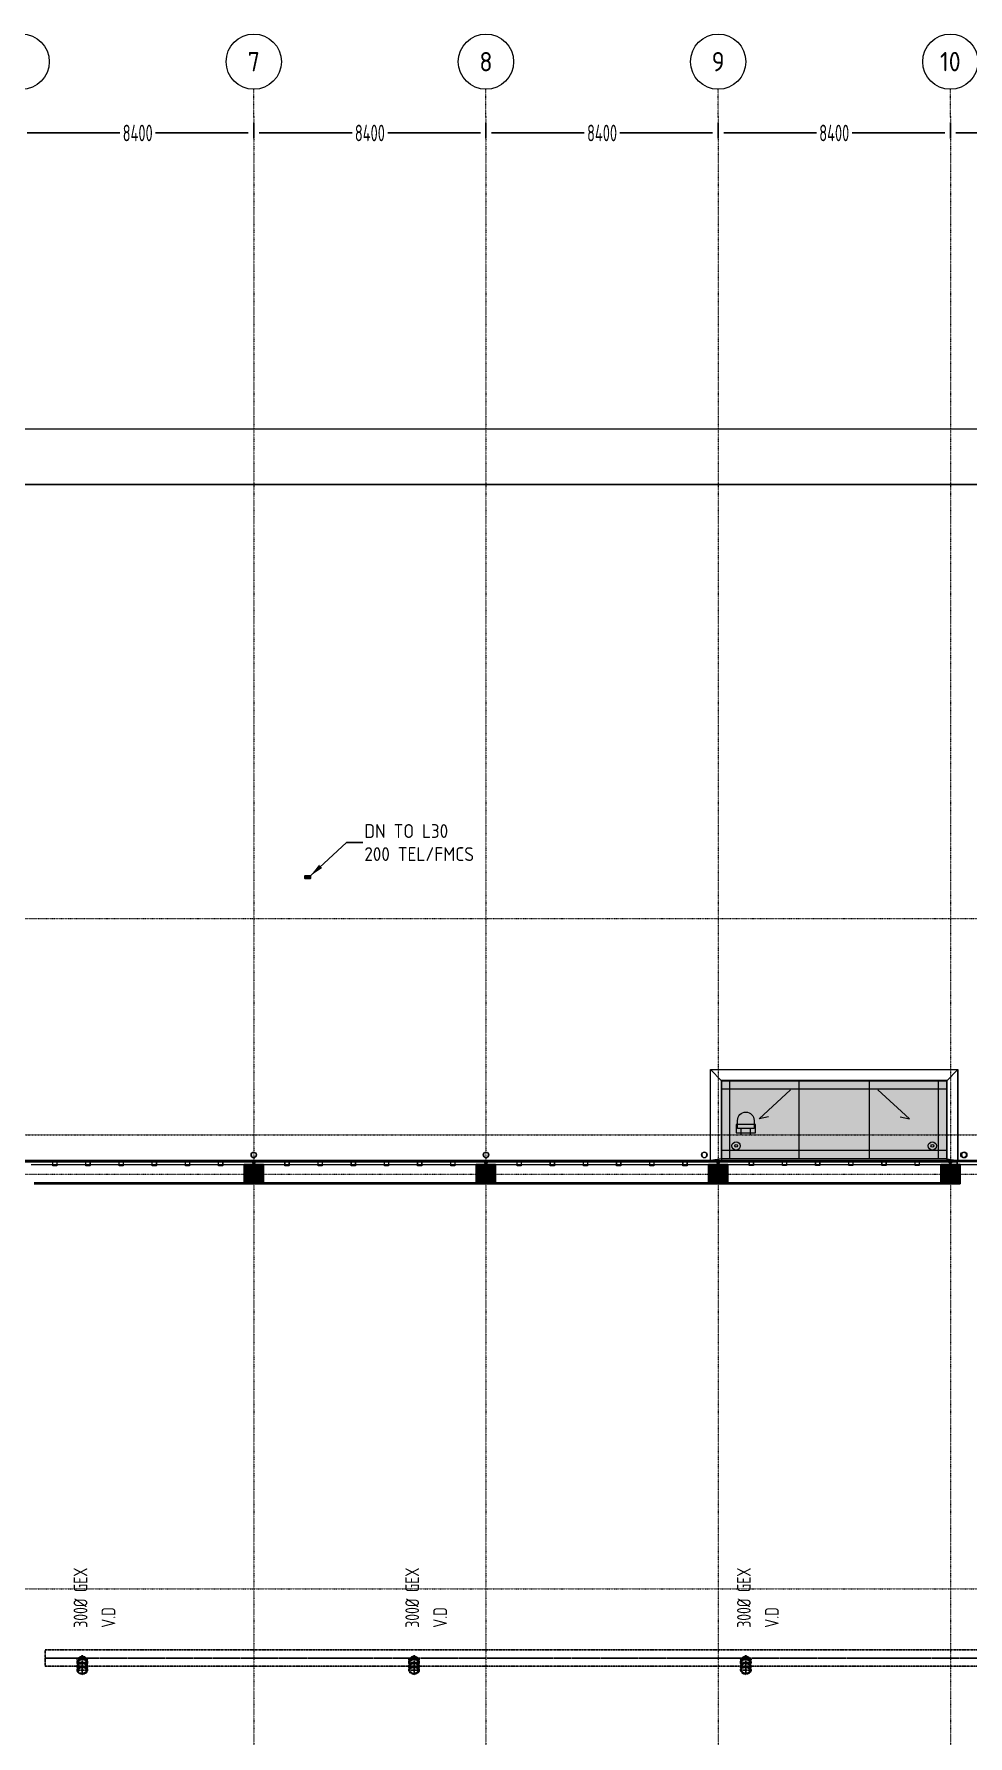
# Model space of a CAD drawing. Extents: x -32000 to 416743, y -254124 to 144214.
# Drawn here: x 43650 to 77438, y 69680 to 131250 of the extents above; entities that cross this region are included whole.
import ezdxf
from ezdxf.enums import TextEntityAlignment as Align

# ---------------------------------------------------------------- set-up
doc = ezdxf.new("R2010")
doc.units = 0
doc.header["$LTSCALE"] = 10
for name, pattern in [('H12PL4$0$JJP_三點線', [0.9, 0.3, -0.15, 0, -0.15, 0, -0.15, 0, -0.15]), ('XFM6D40$0$XFM6D40$0$CENTER1', [10, 6.25, -1.25, 1.25, -1.25]), ('XFM6D40$0$XFM6D40$0$HIDDEN', [0.375, 0.25, -0.125]), ('XFM7P40ICA$0$H12PL4$0$DOTK1', [0.01, 0.005, -0.005]), ('XFM7P40ICA$0$H12PL4$0$JJP_三點線', [0.9, 0.3, -0.15, 0, -0.15, 0, -0.15, 0, -0.15])]:
    doc.linetypes.add(name, pattern=pattern)
for name, color, linetype in [('H12PL4$0$A-DIM', 250, 'Continuous'), ('H12PL4$0$A-OBJE-MEP', 252, 'Continuous'), ('H12PL4$0$A-WALL-EX', 252, 'Continuous'), ('H12PL4$0$Hattch', 252, 'Continuous'), ('H12PL4$0$S-COL', 252, 'Continuous'), ('H12PL4$0$S-GRID', 252, 'Continuous'), ('H12PL4$0$S-SLAB-SHOW', 252, 'Continuous'), ('XCETC40$0$E-CBL-EQPM-TEL', 130, 'Continuous'), ('XCETC40$0$E-CBL-TXT', 250, 'Continuous'), ('XCETC40$0$E-CBL-TXT @ 1', 250, 'Continuous'), ('XFM6D40$0$XFM6D40$0$M-PIPE-TEXT', 250, 'Continuous'), ('XFM7P40ICA$0$H12PL4$0$A-CLNG', 252, 'Continuous'), ('XFM7P40ICA$0$H12PL4$0$A-DIM', 250, 'Continuous'), ('XFM7P40ICA$0$H12PL4$0$A-OBJE-MEP', 252, 'Continuous'), ('XFM7P40ICA$0$H12PL4$0$A-WALL-EX', 252, 'Continuous'), ('XFM7P40ICA$0$H12PL4$0$Hattch', 252, 'Continuous'), ('XFM7P40ICA$0$H12PL4$0$L40_19_DRAN', 252, 'Continuous'), ('XFM7P40ICA$0$H12PL4$0$L40_19_HOJO', 252, 'Continuous'), ('XFM7P40ICA$0$H12PL4$0$L40_19_HYOKI', 252, 'Continuous'), ('XFM7P40ICA$0$H12PL4$0$L40_19_MEJI', 252, 'Continuous'), ('XFM7P40ICA$0$H12PL4$0$L40_19_SIAGE1', 252, 'Continuous'), ('XFM7P40ICA$0$H12PL4$0$L40_19_SIAGE3', 252, 'Continuous'), ('XFM7P40ICA$0$H12PL4$0$L40_19_STEEL2', 252, 'Continuous'), ('XFM7P40ICA$0$H12PL4$0$L40_19_STEEL3', 252, 'Continuous'), ('XFM7P40ICA$0$H12PL4$0$L40_19_SUGATA2', 252, 'Continuous'), ('XFM7P40ICA$0$H12PL4$0$L40_19_SUGATA3', 252, 'Continuous'), ('XFM7P40ICA$0$H12PL4$0$L40_19_SUGATAD', 252, 'Continuous'), ('XFM7P40ICA$0$H12PL4$0$S-COL', 252, 'Continuous'), ('XFM7P40ICA$0$H12PL4$0$S-GRID', 252, 'Continuous')]:
    doc.layers.add(name, color=color, linetype=linetype)
doc.layers.add('XFM6D40$0$XFM6D40$0$M-EXH-SUPPLY AIR', color=120, linetype='Continuous', lineweight=25)
doc.styles.add('H12PL4$0$dim-txt', font='isocp.shx', dxfattribs={"width": 0.7, "bigfont": 'chineset.shx'})
doc.styles.add('H12PL4$0$Standard', font='isocp.shx', dxfattribs={"bigfont": 'chineset.shx'})
doc.styles.add('XCETC40$0$aa-txt', font='isocp.shx', dxfattribs={"bigfont": 'chineset.shx'})
doc.styles.add('XFM6D40$0$XFM6D40$0$aa-txt', font='isocp.shx', dxfattribs={"bigfont": 'chineset.shx'})
doc.styles.add('XFM7P40ICA$0$H12PL4$0$dim-txt', font='isocp.shx', dxfattribs={"width": 0.7, "bigfont": 'chineset.shx'})
doc.styles.add('XFM7P40ICA$0$H12PL4$0$Standard', font='isocp.shx', dxfattribs={"bigfont": 'chineset.shx'})
doc.dimstyles.new('H12PL4$0$ARCH-dim-2000', dxfattribs={"dimscale": 2000, "dimtxt": 0.3, "dimasz": 0.1, "dimexe": 0.1, "dimexo": 0.1, "dimgap": 0.05, "dimtad": 1, "dimdec": 0, "dimrnd": 0.5, "dimdsep": 46, "dimtxsty": 'H12PL4$0$dim-txt', "dimblk": 'H12PL4$0$_Dot', "dimcen": 2, "dimclrd": 256, "dimclre": 256, "dimclrt": 256, "dimadec": 0, "dimazin": 0, "dimtfac": 1, "dimtix": 1, "dimtmove": 2, "dimatfit": 3, "dimldrblk": 'H12PL4$0$_OBLIQUE', "dimfxl": 1, "dimtvp": 1, "dimtolj": 1, "dimarcsym": 0})
doc.dimstyles.new('XCETC40$0$adim-1000', dxfattribs={"dimscale": 1000, "dimtxt": 0.3, "dimasz": 0.25, "dimexe": 0.1, "dimexo": 0.5, "dimgap": 0.15, "dimtad": 0, "dimdec": 4, "dimtxsty": 'XCETC40$0$aa-txt', "dimcen": 2.5, "dimclrd": 256, "dimclre": 256, "dimclrt": 256, "dimadec": 0, "dimazin": 0, "dimtfac": 1, "dimtmove": 0, "dimatfit": 3, "dimfxl": 1, "dimarcsym": 0})
doc.dimstyles.new('XFM7P40ICA$0$H12PL4$0$ARCH-dim-2000', dxfattribs={"dimscale": 2000, "dimtxt": 0.3, "dimasz": 0.1, "dimexe": 0.1, "dimexo": 0.1, "dimgap": 0.05, "dimtad": 1, "dimdec": 0, "dimrnd": 0.5, "dimdsep": 46, "dimtxsty": 'XFM7P40ICA$0$H12PL4$0$dim-txt', "dimblk": 'XFM7P40ICA$0$H12PL4$0$_Dot', "dimcen": 2, "dimclrd": 256, "dimclre": 256, "dimclrt": 256, "dimadec": 0, "dimazin": 0, "dimtfac": 1, "dimtix": 1, "dimtmove": 2, "dimatfit": 3, "dimldrblk": 'XFM7P40ICA$0$H12PL4$0$_OBLIQUE', "dimfxl": 1, "dimtvp": 1, "dimtolj": 1, "dimarcsym": 0})

# ---------------------------------------------------------------- blocks, each defined once
blk = doc.blocks.new('*D179')
at = {"layer": 'DEFPOINTS', "color": 0, "linetype": 'Continuous', "transparency": 16777216}
for p in [(43200, 128250), (51600, 128250), (51600, 127670)]:
    blk.add_point(p, dxfattribs=at)
at = {"layer": 'H12PL4$0$A-DIM', "linetype": 'Continuous', "lineweight": -2, "transparency": 16777216}
for p, q in [((43200, 128050), (43200, 127470)), ((43400, 127670), (46754, 127670)), ((51400, 127670), (48046, 127670)), ((51600, 128050), (51600, 127470))]:
    blk.add_line(p, q, dxfattribs=at)
at = {"layer": 'H12PL4$0$A-DIM', "linetype": 'Continuous', "lineweight": 0, "transparency": 16777216, "insert": (47400, 127670), "char_height": 600, "attachment_point": 5, "style": 'H12PL4$0$dim-txt'}
blk.add_mtext('\\A1;8400', dxfattribs=at)
blk = doc.blocks.new('H12PL4$0$_Dot')
blk = doc.blocks.new('H12PL4$0$_OBLIQUE')
at = {"color": 0, "linetype": 'ByBlock', "lineweight": -2}
blk.add_line((-0.5, -0.5), (0.5, 0.5), dxfattribs=at)
blk = doc.blocks.new('*D180')
at = {"layer": 'DEFPOINTS', "color": 0, "linetype": 'Continuous', "transparency": 16777216}
for p in [(51600, 128250), (60000, 128250), (60000, 127670)]:
    blk.add_point(p, dxfattribs=at)
at = {"layer": 'H12PL4$0$A-DIM', "linetype": 'Continuous', "lineweight": -2, "transparency": 16777216}
for p, q in [((51600, 128050), (51600, 127470)), ((51800, 127670), (55154, 127670)), ((59800, 127670), (56446, 127670)), ((60000, 128050), (60000, 127470))]:
    blk.add_line(p, q, dxfattribs=at)
at = {"layer": 'H12PL4$0$A-DIM', "linetype": 'Continuous', "lineweight": 0, "transparency": 16777216, "insert": (55800, 127670), "char_height": 600, "attachment_point": 5, "style": 'H12PL4$0$dim-txt'}
blk.add_mtext('\\A1;8400', dxfattribs=at)
blk = doc.blocks.new('*D181')
at = {"layer": 'DEFPOINTS', "color": 0, "linetype": 'Continuous', "transparency": 16777216}
for p in [(60000, 128250), (68400, 128250), (68400, 127670)]:
    blk.add_point(p, dxfattribs=at)
at = {"layer": 'H12PL4$0$A-DIM', "linetype": 'Continuous', "lineweight": -2, "transparency": 16777216}
for p, q in [((60000, 128050), (60000, 127470)), ((60200, 127670), (63554, 127670)), ((68200, 127670), (64846, 127670)), ((68400, 128050), (68400, 127470))]:
    blk.add_line(p, q, dxfattribs=at)
at = {"layer": 'H12PL4$0$A-DIM', "linetype": 'Continuous', "lineweight": 0, "transparency": 16777216, "insert": (64200, 127670), "char_height": 600, "attachment_point": 5, "style": 'H12PL4$0$dim-txt'}
blk.add_mtext('\\A1;8400', dxfattribs=at)
blk = doc.blocks.new('*D182')
at = {"layer": 'DEFPOINTS', "color": 0, "linetype": 'Continuous', "transparency": 16777216}
for p in [(68400, 128250), (76800, 128250), (76800, 127670)]:
    blk.add_point(p, dxfattribs=at)
at = {"layer": 'H12PL4$0$A-DIM', "linetype": 'Continuous', "lineweight": -2, "transparency": 16777216}
for p, q in [((68400, 128050), (68400, 127470)), ((68600, 127670), (71954, 127670)), ((76600, 127670), (73246, 127670)), ((76800, 128050), (76800, 127470))]:
    blk.add_line(p, q, dxfattribs=at)
at = {"layer": 'H12PL4$0$A-DIM', "linetype": 'Continuous', "lineweight": 0, "transparency": 16777216, "insert": (72600, 127670), "char_height": 600, "attachment_point": 5, "style": 'H12PL4$0$dim-txt'}
blk.add_mtext('\\A1;8400', dxfattribs=at)
blk = doc.blocks.new('*D183')
at = {"layer": 'DEFPOINTS', "color": 0, "linetype": 'Continuous', "transparency": 16777216}
for p in [(76800, 128250), (85200, 128250), (85200, 127670)]:
    blk.add_point(p, dxfattribs=at)
at = {"layer": 'H12PL4$0$A-DIM', "linetype": 'Continuous', "lineweight": -2, "transparency": 16777216}
for p, q in [((76800, 128050), (76800, 127470)), ((77000, 127670), (80354, 127670)), ((85000, 127670), (81646, 127670)), ((85200, 128050), (85200, 127470))]:
    blk.add_line(p, q, dxfattribs=at)
at = {"layer": 'H12PL4$0$A-DIM', "linetype": 'Continuous', "lineweight": 0, "transparency": 16777216, "insert": (81000, 127670), "char_height": 600, "attachment_point": 5, "style": 'H12PL4$0$dim-txt'}
blk.add_mtext('\\A1;8400', dxfattribs=at)
blk = doc.blocks.new('XFM6D40')
at = {"layer": 'XFM6D40$0$XFM6D40$0$M-EXH-SUPPLY AIR', "color": 252, "linetype": 'XFM6D40$0$XFM6D40$0$HIDDEN'}
for p, q in [((176100, 72800), (44058.1, 72800)), ((44058.1, 72800), (44058.1, 72200)), ((176100, 72200), (44058.1, 72200)), ((45612.8, 72450.4), (45180.8, 72450.4)), ((45612.8, 72337.4), (45180.8, 72337.4)), ((45612.8, 72196), (45180.8, 72196)), ((45612.8, 72054.6), (45180.8, 72054.6)), ((45246.8, 72450.4), (45246.8, 72432.8)), ((45246.8, 72337.4), (45246.8, 72291.4)), ((45246.8, 72203), (45246.8, 72150)), ((45396.8, 72605.1), (45396.8, 71873.6)), ((45546.8, 72450.4), (45546.8, 72432.8)), ((45546.8, 72337.4), (45546.8, 72291.4)), ((45546.8, 72196), (45546.8, 72150)), ((57612.8, 72450.4), (57180.8, 72450.4)), ((57612.8, 72337.4), (57180.8, 72337.4)), ((57612.8, 72196), (57180.8, 72196)), ((57612.8, 72054.6), (57180.8, 72054.6)), ((57246.8, 72450.4), (57246.8, 72432.8)), ((57246.8, 72337.4), (57246.8, 72291.4)), ((57246.8, 72203), (57246.8, 72150)), ((57396.8, 72605.1), (57396.8, 71873.6)), ((57546.8, 72450.4), (57546.8, 72432.8)), ((57546.8, 72337.4), (57546.8, 72291.4)), ((57546.8, 72196), (57546.8, 72150)), ((69612.8, 72450.4), (69180.8, 72450.4)), ((69612.8, 72337.4), (69180.8, 72337.4)), ((69612.8, 72196), (69180.8, 72196)), ((69612.8, 72054.6), (69180.8, 72054.6)), ((69246.8, 72450.4), (69246.8, 72432.8)), ((69246.8, 72337.4), (69246.8, 72291.4)), ((69246.8, 72203), (69246.8, 72150)), ((69396.8, 72605.1), (69396.8, 71873.6)), ((69546.8, 72450.4), (69546.8, 72432.8)), ((69546.8, 72337.4), (69546.8, 72291.4)), ((69546.8, 72196), (69546.8, 72150))]:
    blk.add_line(p, q, dxfattribs=at)
at = {"layer": 'XFM6D40$0$XFM6D40$0$M-EXH-SUPPLY AIR', "color": 252, "linetype": 'XFM6D40$0$XFM6D40$0$CENTER1'}
blk.add_line((176100, 72500), (44058.1, 72500), dxfattribs=at)
at = {"layer": 'XFM6D40$0$XFM6D40$0$M-EXH-SUPPLY AIR', "color": 252, "linetype": 'XFM6D40$0$XFM6D40$0$HIDDEN'}
for centre, major_axis, start_param, end_param in [((45396.8, 72337.4), (189, 0), -0.4962265, 3.6378192), ((45396.8, 72196), (189, 0), -0.4962265, 3.6378192), ((45396.8, 72351.5), (189, 0), -0.0529348, 3.1945274), ((45396.8, 72210.1), (189, 0), -0.0529348, 3.1945274), ((45396.8, 72068.7), (189, 0), -0.0529348, 3.1945274), ((45396.8, 72344.4), (-189, 0), 3.1415927, 6.2831853), ((45396.8, 72203), (-189, 0), 3.1415927, 6.2831853), ((45396.8, 72061.6), (-189, 0), 3.1415927, 6.2831853), ((45396.8, 72450.4), (150, 0), 0, 3.1415927), ((45396.8, 72337.4), (-150, 0), 3.1415927, 6.2831853), ((45396.8, 72196), (-150, 0), 3.1415927, 6.2831853), ((57396.8, 72337.4), (189, 0), -0.4962265, 3.6378192), ((57396.8, 72196), (189, 0), -0.4962265, 3.6378192), ((57396.8, 72351.5), (189, 0), -0.0529348, 3.1945274), ((57396.8, 72210.1), (189, 0), -0.0529348, 3.1945274), ((57396.8, 72068.7), (189, 0), -0.0529348, 3.1945274), ((57396.8, 72344.4), (-189, 0), 3.1415927, 6.2831853), ((57396.8, 72203), (-189, 0), 3.1415927, 6.2831853), ((57396.8, 72061.6), (-189, 0), 3.1415927, 6.2831853), ((57396.8, 72450.4), (150, 0), 0, 3.1415927), ((57396.8, 72337.4), (-150, 0), 3.1415927, 6.2831853), ((57396.8, 72196), (-150, 0), 3.1415927, 6.2831853), ((69396.8, 72337.4), (189, 0), -0.4962265, 3.6378192), ((69396.8, 72196), (189, 0), -0.4962265, 3.6378192), ((69396.8, 72351.5), (189, 0), -0.0529348, 3.1945274), ((69396.8, 72210.1), (189, 0), -0.0529348, 3.1945274), ((69396.8, 72068.7), (189, 0), -0.0529348, 3.1945274), ((69396.8, 72344.4), (-189, 0), 3.1415927, 6.2831853), ((69396.8, 72203), (-189, 0), 3.1415927, 6.2831853), ((69396.8, 72061.6), (-189, 0), 3.1415927, 6.2831853), ((69396.8, 72450.4), (150, 0), 0, 3.1415927), ((69396.8, 72337.4), (-150, 0), 3.1415927, 6.2831853), ((69396.8, 72196), (-150, 0), 3.1415927, 6.2831853)]:
    blk.add_ellipse(centre, major_axis=major_axis, ratio=0.7071068, start_param=start_param, end_param=end_param, dxfattribs=at)
for centre, major_axis in [((45396.8, 72054.6), (-189, 0)), ((45396.8, 72054.6), (-150, 0)), ((57396.8, 72054.6), (-189, 0)), ((57396.8, 72054.6), (-150, 0)), ((69396.8, 72054.6), (-189, 0)), ((69396.8, 72054.6), (-150, 0))]:
    blk.add_ellipse(centre, major_axis=major_axis, ratio=0.7071068, dxfattribs=at)
at = {"layer": 'XFM6D40$0$XFM6D40$0$M-PIPE-TEXT', "color": 252, "style": 'XFM6D40$0$XFM6D40$0$aa-txt', "width": 0.8}
for s, p in [('300%%C GEX', (45582.1, 73596)), ('300%%C GEX', (57582.1, 73596)), ('300%%C GEX', (69582.1, 73596)), ('V.D', (46591.2, 73596)), ('V.D', (58591.2, 73596)), ('V.D', (70591.2, 73596))]:
    blk.add_text(s, height=500, rotation=90, dxfattribs=at).set_placement(p)
blk = doc.blocks.new('*D920')
at = {"layer": 'DEFPOINTS', "color": 0, "linetype": 'Continuous', "transparency": 16777216}
for p in [(43200, 128250), (51600, 128250), (51600, 127670)]:
    blk.add_point(p, dxfattribs=at)
at = {"layer": 'XFM7P40ICA$0$H12PL4$0$A-DIM', "linetype": 'Continuous', "lineweight": -2, "transparency": 16777216}
for p, q in [((43200, 128050), (43200, 127470)), ((43400, 127670), (46754, 127670)), ((51400, 127670), (48046, 127670)), ((51600, 128050), (51600, 127470))]:
    blk.add_line(p, q, dxfattribs=at)
at = {"layer": 'XFM7P40ICA$0$H12PL4$0$A-DIM', "linetype": 'Continuous', "lineweight": 0, "transparency": 16777216, "insert": (47400, 127670), "char_height": 600, "attachment_point": 5, "style": 'XFM7P40ICA$0$H12PL4$0$dim-txt'}
blk.add_mtext('\\A1;8400', dxfattribs=at)
blk = doc.blocks.new('XFM7P40ICA$0$H12PL4$0$_Dot')
blk = doc.blocks.new('XFM7P40ICA$0$H12PL4$0$_OBLIQUE')
at = {"color": 0, "linetype": 'ByBlock', "lineweight": -2}
blk.add_line((-0.5, -0.5), (0.5, 0.5), dxfattribs=at)
blk = doc.blocks.new('*D921')
at = {"layer": 'DEFPOINTS', "color": 0, "linetype": 'Continuous', "transparency": 16777216}
for p in [(51600, 128250), (60000, 128250), (60000, 127670)]:
    blk.add_point(p, dxfattribs=at)
at = {"layer": 'XFM7P40ICA$0$H12PL4$0$A-DIM', "linetype": 'Continuous', "lineweight": -2, "transparency": 16777216}
for p, q in [((51600, 128050), (51600, 127470)), ((51800, 127670), (55154, 127670)), ((59800, 127670), (56446, 127670)), ((60000, 128050), (60000, 127470))]:
    blk.add_line(p, q, dxfattribs=at)
at = {"layer": 'XFM7P40ICA$0$H12PL4$0$A-DIM', "linetype": 'Continuous', "lineweight": 0, "transparency": 16777216, "insert": (55800, 127670), "char_height": 600, "attachment_point": 5, "style": 'XFM7P40ICA$0$H12PL4$0$dim-txt'}
blk.add_mtext('\\A1;8400', dxfattribs=at)
blk = doc.blocks.new('*D922')
at = {"layer": 'DEFPOINTS', "color": 0, "linetype": 'Continuous', "transparency": 16777216}
for p in [(60000, 128250), (68400, 128250), (68400, 127670)]:
    blk.add_point(p, dxfattribs=at)
at = {"layer": 'XFM7P40ICA$0$H12PL4$0$A-DIM', "linetype": 'Continuous', "lineweight": -2, "transparency": 16777216}
for p, q in [((60000, 128050), (60000, 127470)), ((60200, 127670), (63554, 127670)), ((68200, 127670), (64846, 127670)), ((68400, 128050), (68400, 127470))]:
    blk.add_line(p, q, dxfattribs=at)
at = {"layer": 'XFM7P40ICA$0$H12PL4$0$A-DIM', "linetype": 'Continuous', "lineweight": 0, "transparency": 16777216, "insert": (64200, 127670), "char_height": 600, "attachment_point": 5, "style": 'XFM7P40ICA$0$H12PL4$0$dim-txt'}
blk.add_mtext('\\A1;8400', dxfattribs=at)
blk = doc.blocks.new('*D923')
at = {"layer": 'DEFPOINTS', "color": 0, "linetype": 'Continuous', "transparency": 16777216}
for p in [(68400, 128250), (76800, 128250), (76800, 127670)]:
    blk.add_point(p, dxfattribs=at)
at = {"layer": 'XFM7P40ICA$0$H12PL4$0$A-DIM', "linetype": 'Continuous', "lineweight": -2, "transparency": 16777216}
for p, q in [((68400, 128050), (68400, 127470)), ((68600, 127670), (71954, 127670)), ((76600, 127670), (73246, 127670)), ((76800, 128050), (76800, 127470))]:
    blk.add_line(p, q, dxfattribs=at)
at = {"layer": 'XFM7P40ICA$0$H12PL4$0$A-DIM', "linetype": 'Continuous', "lineweight": 0, "transparency": 16777216, "insert": (72600, 127670), "char_height": 600, "attachment_point": 5, "style": 'XFM7P40ICA$0$H12PL4$0$dim-txt'}
blk.add_mtext('\\A1;8400', dxfattribs=at)
blk = doc.blocks.new('*D924')
at = {"layer": 'DEFPOINTS', "color": 0, "linetype": 'Continuous', "transparency": 16777216}
for p in [(76800, 128250), (85200, 128250), (85200, 127670)]:
    blk.add_point(p, dxfattribs=at)
at = {"layer": 'XFM7P40ICA$0$H12PL4$0$A-DIM', "linetype": 'Continuous', "lineweight": -2, "transparency": 16777216}
for p, q in [((76800, 128050), (76800, 127470)), ((77000, 127670), (80354, 127670)), ((85000, 127670), (81646, 127670)), ((85200, 128050), (85200, 127470))]:
    blk.add_line(p, q, dxfattribs=at)
at = {"layer": 'XFM7P40ICA$0$H12PL4$0$A-DIM', "linetype": 'Continuous', "lineweight": 0, "transparency": 16777216, "insert": (81000, 127670), "char_height": 600, "attachment_point": 5, "style": 'XFM7P40ICA$0$H12PL4$0$dim-txt'}
blk.add_mtext('\\A1;8400', dxfattribs=at)
blk = doc.blocks.new('H12PL4')
at = {"layer": 'H12PL4$0$Hattch', "linetype": 'Continuous', "lineweight": 0}
blk.add_hatch(color=256, dxfattribs=at).paths.add_polyline_path([(68520, 93390), (68520, 90500), (76680, 90500), (76680, 93390)])
at = {"layer": 'H12PL4$0$A-OBJE-MEP', "lineweight": 0, "flags": 128}
for points in [[(51695, 90700, 1), (51505, 90700, 1)], [(60095, 90700, 1), (59905, 90700, 1)], [(67995, 90700, 1), (67805, 90700, 1)], [(77395, 90700, 1), (77205, 90700, 1)]]:
    blk.add_lwpolyline(points, format="xyb", close=True, dxfattribs=at)
at = {"layer": 'H12PL4$0$A-OBJE-MEP', "lineweight": 0}
for centre in [(51600, 90700), (60000, 90700), (67900, 90700), (77300, 90700)]:
    blk.add_circle(centre, 100, dxfattribs=at)
at = {"layer": 'H12PL4$0$A-WALL-EX', "lineweight": 0}
blk.add_line((77050, 90465), (126700, 90465), dxfattribs=at)
at = {"layer": 'H12PL4$0$A-WALL-EX', "lineweight": 0, "flags": 128}
for points in [[(18000, 90500), (68150, 90500)], [(18000, 90500), (126700, 90500)], [(77050, 90500), (18000, 90500)], [(43550, 90350), (51250, 90350)], [(51950, 90350), (59650, 90350)], [(60350, 90350), (68050, 90350)], [(68750, 90350), (76450, 90350)], [(77050, 90500), (126700, 90500)], [(77050, 90500), (126700, 90500)], [(126700, 90500), (77050, 90500)], [(77050, 90465), (77050, 90350)], [(77050, 90350), (77050, 90465)], [(77050, 90350), (126850, 90350)]]:
    blk.add_lwpolyline(points, dxfattribs=at)
at = {"layer": 'H12PL4$0$S-COL', "lineweight": 0, "flags": 128}
for points in [[(51250, 89650), (51950, 89650), (51950, 90350), (51250, 90350)], [(59650, 89650), (60350, 89650), (60350, 90350), (59650, 90350)], [(68050, 89650), (68750, 89650), (68750, 90350), (68050, 90350)]]:
    blk.add_lwpolyline(points, close=True, dxfattribs=at)
blk.add_lwpolyline([(77050, 90350), (76450, 90350), (76450, 89650), (77150, 89650), (77150, 90350)], dxfattribs=at)
at = {"layer": 'H12PL4$0$S-GRID', "linetype": 'H12PL4$0$JJP_三點線', "lineweight": 0}
for p, q in [((51600, 128250), (51600, 129250)), ((60000, 128250), (60000, 129250)), ((68400, 128250), (68400, 129250)), ((76800, 128250), (76800, 129250)), ((51600, 128250), (51600, -28000)), ((60000, 128250), (60000, -28000)), ((68400, 128250), (68400, -28000)), ((76800, 128250), (76800, -28000)), ((-29000, 99250), (289600, 99250)), ((-29000, 90000), (289600, 90000)), ((-29000, 75000), (289600, 75000))]:
    blk.add_line(p, q, dxfattribs=at)
at = {"layer": 'H12PL4$0$S-GRID', "lineweight": 0}
for centre in [(43200, 130250), (51600, 130250), (60000, 130250), (68400, 130250), (76800, 130250)]:
    blk.add_circle(centre, 1000, dxfattribs=at)
at = {"layer": 'H12PL4$0$S-GRID', "linetype": 'H12PL4$0$JJP_三點線', "lineweight": 0}
for p in [(51600, 128250), (51600, 128250), (60000, 128250), (60000, 128250), (68400, 128250), (68400, 128250), (76800, 128250), (76800, 128250)]:
    blk.add_point(p, dxfattribs=at)
at = {"layer": 'H12PL4$0$S-SLAB-SHOW', "lineweight": 0, "flags": 128}
blk.add_lwpolyline([(68520, 93390), (68520, 90500), (76680, 90500), (76680, 93390)], close=True, dxfattribs=at)
at = {"layer": 'H12PL4$0$S-GRID', "style": 'H12PL4$0$Standard'}
for s, p in [('7', (51600, 130600)), ('8', (60000, 130600)), ('9', (68400, 130600)), ('10', (76800, 130602.4))]:
    blk.add_text(s, height=700, dxfattribs=at).set_placement(p, align=Align.TOP_CENTER)
at = {"layer": 'H12PL4$0$A-DIM', "linetype": 'Continuous', "lineweight": 0}
for base, p1, p2, picture, middle in [((51600, 127670), (43200, 128250), (51600, 128250), '*D179', (47400, 127670)), ((60000, 127670), (51600, 128250), (60000, 128250), '*D180', (55800, 127670)), ((68400, 127670), (60000, 128250), (68400, 128250), '*D181', (64200, 127670)), ((76800, 127670), (68400, 128250), (76800, 128250), '*D182', (72600, 127670)), ((85200, 127670), (76800, 128250), (85200, 128250), '*D183', (81000, 127670))]:
    dim = blk.add_linear_dim(base=base, p1=p1, p2=p2, dimstyle='H12PL4$0$ARCH-dim-2000', dxfattribs=at)
    dim.commit()
    dim.dimension.update_dxf_attribs({"geometry": picture, "text_midpoint": middle, "dimtype": 128})
blk = doc.blocks.new('XCETC40')
at = {"layer": 'XCETC40$0$E-CBL-EQPM-TEL'}
blk.add_lwpolyline([(53450, 100700), (53650, 100700), (53650, 100800), (53450, 100800), (53450, 100700), (53650, 100800), (53650, 100700), (53450, 100800)], dxfattribs=at)
at = {"layer": 'XCETC40$0$E-CBL-TXT', "insert": (55600, 102000), "char_height": 500, "width": 24000, "attachment_point": 4, "style": 'XCETC40$0$aa-txt'}
blk.add_mtext('DN TO L30\\P200 TEL/FMCS', dxfattribs=at)
at = {"layer": 'XCETC40$0$E-CBL-TXT @ 1'}
blk.add_leader([(53650, 100800), (54950, 102000), (55550, 102000)], dimstyle='XCETC40$0$adim-1000', override={"dimscale": 1, "dimtxt": 300, "dimasz": 500}, dxfattribs=at)
blk = doc.blocks.new('XFM7P40ICA$0$H12PL4')
at = {"layer": 'XFM7P40ICA$0$H12PL4$0$Hattch', "linetype": 'Continuous', "lineweight": 0}
for points in [[(51250, 89650), (51950, 89650), (51950, 90350), (51250, 90350)], [(59650, 89650), (60350, 89650), (60350, 90350), (59650, 90350)], [(68050, 89650), (68750, 89650), (68750, 90350), (68050, 90350)], [(76450, 89650), (77150, 89650), (77150, 90350), (76450, 90350)]]:
    blk.add_hatch(color=256, dxfattribs=at).paths.add_polyline_path(points)
at = {"layer": 'XFM7P40ICA$0$H12PL4$0$A-CLNG', "lineweight": 0, "flags": 128}
for points in [[(68125, 90500), (68125, 93785)], [(68125, 93785), (77075, 93785)], [(77075, 93785), (77075, 90500)], [(77075, 90500), (68125, 90500)]]:
    blk.add_lwpolyline(points, dxfattribs=at)
at = {"layer": 'XFM7P40ICA$0$H12PL4$0$A-OBJE-MEP', "lineweight": 0, "flags": 128}
for points in [[(51695, 90700, 1), (51505, 90700, 1)], [(60095, 90700, 1), (59905, 90700, 1)], [(67995, 90700, 1), (67805, 90700, 1)], [(77395, 90700, 1), (77205, 90700, 1)]]:
    blk.add_lwpolyline(points, format="xyb", close=True, dxfattribs=at)
at = {"layer": 'XFM7P40ICA$0$H12PL4$0$A-OBJE-MEP', "lineweight": 0}
for centre in [(51600, 90700), (60000, 90700), (67900, 90700), (77300, 90700)]:
    blk.add_circle(centre, 100, dxfattribs=at)
at = {"layer": 'XFM7P40ICA$0$H12PL4$0$A-WALL-EX', "lineweight": 0, "flags": 128}
for points in [[(17965, 90450), (77050, 90450)], [(77050, 90500), (18000, 90500)], [(126700, 90500), (77050, 90500)], [(77050, 90465), (77050, 90500)], [(77050, 90450), (77050, 90500)], [(77050, 90465), (126700, 90465)]]:
    blk.add_lwpolyline(points, dxfattribs=at)
at = {"layer": 'XFM7P40ICA$0$H12PL4$0$L40_19_DRAN', "lineweight": 0}
for centre, radius in [((69050, 91025), 150), ((76150, 91025), 150), ((51600, 90700), 100), ((60000, 90700), 100), ((67900, 90700), 100), ((69050, 91025), 50), ((76150, 91025), 50), ((77275, 90700), 100)]:
    blk.add_circle(centre, radius, dxfattribs=at)
at = {"layer": 'XFM7P40ICA$0$H12PL4$0$L40_19_HOJO', "lineweight": 0, "flags": 128}
for points in [[(150, 126600), (150, 120350), (750, 120350), (750, 121550), (9050, 121550), (9050, 113750), (9650, 113750), (9650, 114950), (30200, 114950), (30200, 108500), (34000, 108500), (34000, 114950), (84200, 114950), (84200, 108500), (88000, 108500), (88000, 114950), (135350, 114950)], [(260200, 126600), (260200, 123500), (242100, 123500), (242100, 116950), (11050, 116950), (11050, 123550), (2150, 123550), (2150, 126600)]]:
    blk.add_lwpolyline(points, dxfattribs=at)
at = {"layer": 'XFM7P40ICA$0$H12PL4$0$L40_19_HYOKI', "lineweight": 0, "flags": 128}
for points in [[(70219.9, 92074.6), (69881.1, 92000.3), (71022.9, 93052.6)], [(74980.1, 92074.6), (75318.9, 92000.3), (74177.1, 93052.6)]]:
    blk.add_lwpolyline(points, dxfattribs=at)
at = {"layer": 'XFM7P40ICA$0$H12PL4$0$L40_19_MEJI', "lineweight": 0}
for p, q in [((68525, 93085), (76675, 93085)), ((68825, 90560), (68825, 93385)), ((71325, 90560), (71325, 93385)), ((73875, 90560), (73875, 93385)), ((76375, 90560), (76375, 93385)), ((76675, 90860), (68525, 90860))]:
    blk.add_line(p, q, dxfattribs=at)
at = {"layer": 'XFM7P40ICA$0$H12PL4$0$L40_19_SIAGE1', "lineweight": 0}
for p, q in [((18000, 90500), (126700, 90500)), ((43650, 89650), (51250, 89650)), ((51950, 89650), (59650, 89650)), ((60350, 89650), (68050, 89650)), ((68750, 89650), (76450, 89650))]:
    blk.add_line(p, q, dxfattribs=at)
at = {"layer": 'XFM7P40ICA$0$H12PL4$0$L40_19_SIAGE3', "lineweight": 0}
for p, q in [((68400, 90450), (17965, 90450)), ((126735, 90465), (68400, 90465)), ((43650, 89700), (51250, 89700)), ((51950, 89700), (59650, 89700)), ((60350, 89700), (68050, 89700)), ((68750, 89700), (76450, 89700))]:
    blk.add_line(p, q, dxfattribs=at)
at = {"layer": 'XFM7P40ICA$0$H12PL4$0$L40_19_STEEL2', "lineweight": 0, "flags": 128}
for points in [[(51250, 89650), (51250, 90350), (51950, 90350), (51950, 89650)], [(51275, 89675), (51275, 90325), (51925, 90325), (51925, 89675)], [(59650, 89650), (59650, 90350), (60350, 90350), (60350, 89650)], [(59675, 89675), (59675, 90325), (60325, 90325), (60325, 89675)], [(68050, 89650), (68050, 90350), (68750, 90350), (68750, 89650)], [(68075, 89675), (68075, 90325), (68725, 90325), (68725, 89675)], [(76450, 89650), (76450, 90350), (77150, 90350), (77150, 89650)], [(76475, 89675), (76475, 90325), (77125, 90325), (77125, 89675)]]:
    blk.add_lwpolyline(points, close=True, dxfattribs=at)
at = {"layer": 'XFM7P40ICA$0$H12PL4$0$L40_19_STEEL3', "lineweight": 0, "flags": 128}
for points in [[(44461.5, 90300), (44338.5, 90300, -0.4142136), (44325, 90313.5), (44325, 90436.5, -0.4142136), (44338.5, 90450), (44461.5, 90450, -0.4142136), (44475, 90436.5), (44475, 90313.5, -0.4142136)], [(44461.5, 90304.5), (44338.5, 90304.5, -0.4142136), (44329.5, 90313.5), (44329.5, 90436.5, -0.4142136), (44338.5, 90445.5), (44461.5, 90445.5, -0.4142136), (44470.5, 90436.5), (44470.5, 90313.5, -0.4142136)], [(45661.5, 90300), (45538.5, 90300, -0.4142136), (45525, 90313.5), (45525, 90436.5, -0.4142136), (45538.5, 90450), (45661.5, 90450, -0.4142136), (45675, 90436.5), (45675, 90313.5, -0.4142136)], [(45661.5, 90304.5), (45538.5, 90304.5, -0.4142136), (45529.5, 90313.5), (45529.5, 90436.5, -0.4142136), (45538.5, 90445.5), (45661.5, 90445.5, -0.4142136), (45670.5, 90436.5), (45670.5, 90313.5, -0.4142136)], [(46861.5, 90300), (46738.5, 90300, -0.4142136), (46725, 90313.5), (46725, 90436.5, -0.4142136), (46738.5, 90450), (46861.5, 90450, -0.4142136), (46875, 90436.5), (46875, 90313.5, -0.4142136)], [(46861.5, 90304.5), (46738.5, 90304.5, -0.4142136), (46729.5, 90313.5), (46729.5, 90436.5, -0.4142136), (46738.5, 90445.5), (46861.5, 90445.5, -0.4142136), (46870.5, 90436.5), (46870.5, 90313.5, -0.4142136)], [(48061.5, 90300), (47938.5, 90300, -0.4142136), (47925, 90313.5), (47925, 90436.5, -0.4142136), (47938.5, 90450), (48061.5, 90450, -0.4142136), (48075, 90436.5), (48075, 90313.5, -0.4142136)], [(48061.5, 90304.5), (47938.5, 90304.5, -0.4142136), (47929.5, 90313.5), (47929.5, 90436.5, -0.4142136), (47938.5, 90445.5), (48061.5, 90445.5, -0.4142136), (48070.5, 90436.5), (48070.5, 90313.5, -0.4142136)], [(49261.5, 90300), (49138.5, 90300, -0.4142136), (49125, 90313.5), (49125, 90436.5, -0.4142136), (49138.5, 90450), (49261.5, 90450, -0.4142136), (49275, 90436.5), (49275, 90313.5, -0.4142136)], [(49261.5, 90304.5), (49138.5, 90304.5, -0.4142136), (49129.5, 90313.5), (49129.5, 90436.5, -0.4142136), (49138.5, 90445.5), (49261.5, 90445.5, -0.4142136), (49270.5, 90436.5), (49270.5, 90313.5, -0.4142136)], [(50461.5, 90300), (50338.5, 90300, -0.4142136), (50325, 90313.5), (50325, 90436.5, -0.4142136), (50338.5, 90450), (50461.5, 90450, -0.4142136), (50475, 90436.5), (50475, 90313.5, -0.4142136)], [(50461.5, 90304.5), (50338.5, 90304.5, -0.4142136), (50329.5, 90313.5), (50329.5, 90436.5, -0.4142136), (50338.5, 90445.5), (50461.5, 90445.5, -0.4142136), (50470.5, 90436.5), (50470.5, 90313.5, -0.4142136)], [(51636.5, 90450), (51563.5, 90450, 0.4142136), (51550, 90436.5), (51550, 90413.5, 0.4142136), (51563.5, 90400), (51636.5, 90400, 0.4142136), (51650, 90413.5), (51650, 90436.5, 0.4142136)], [(51636.5, 90445.5), (51563.5, 90445.5, 0.4142136), (51554.5, 90436.5), (51554.5, 90413.5, 0.4142136), (51563.5, 90404.5), (51636.5, 90404.5, 0.4142136), (51645.5, 90413.5), (51645.5, 90436.5, 0.4142136)], [(52861.5, 90300), (52738.5, 90300, -0.4142136), (52725, 90313.5), (52725, 90436.5, -0.4142136), (52738.5, 90450), (52861.5, 90450, -0.4142136), (52875, 90436.5), (52875, 90313.5, -0.4142136)], [(52861.5, 90304.5), (52738.5, 90304.5, -0.4142136), (52729.5, 90313.5), (52729.5, 90436.5, -0.4142136), (52738.5, 90445.5), (52861.5, 90445.5, -0.4142136), (52870.5, 90436.5), (52870.5, 90313.5, -0.4142136)], [(54061.5, 90300), (53938.5, 90300, -0.4142136), (53925, 90313.5), (53925, 90436.5, -0.4142136), (53938.5, 90450), (54061.5, 90450, -0.4142136), (54075, 90436.5), (54075, 90313.5, -0.4142136)], [(54061.5, 90304.5), (53938.5, 90304.5, -0.4142136), (53929.5, 90313.5), (53929.5, 90436.5, -0.4142136), (53938.5, 90445.5), (54061.5, 90445.5, -0.4142136), (54070.5, 90436.5), (54070.5, 90313.5, -0.4142136)], [(55261.5, 90300), (55138.5, 90300, -0.4142136), (55125, 90313.5), (55125, 90436.5, -0.4142136), (55138.5, 90450), (55261.5, 90450, -0.4142136), (55275, 90436.5), (55275, 90313.5, -0.4142136)], [(55261.5, 90304.5), (55138.5, 90304.5, -0.4142136), (55129.5, 90313.5), (55129.5, 90436.5, -0.4142136), (55138.5, 90445.5), (55261.5, 90445.5, -0.4142136), (55270.5, 90436.5), (55270.5, 90313.5, -0.4142136)], [(56461.5, 90300), (56338.5, 90300, -0.4142136), (56325, 90313.5), (56325, 90436.5, -0.4142136), (56338.5, 90450), (56461.5, 90450, -0.4142136), (56475, 90436.5), (56475, 90313.5, -0.4142136)], [(56461.5, 90304.5), (56338.5, 90304.5, -0.4142136), (56329.5, 90313.5), (56329.5, 90436.5, -0.4142136), (56338.5, 90445.5), (56461.5, 90445.5, -0.4142136), (56470.5, 90436.5), (56470.5, 90313.5, -0.4142136)], [(57661.5, 90300), (57538.5, 90300, -0.4142136), (57525, 90313.5), (57525, 90436.5, -0.4142136), (57538.5, 90450), (57661.5, 90450, -0.4142136), (57675, 90436.5), (57675, 90313.5, -0.4142136)], [(57661.5, 90304.5), (57538.5, 90304.5, -0.4142136), (57529.5, 90313.5), (57529.5, 90436.5, -0.4142136), (57538.5, 90445.5), (57661.5, 90445.5, -0.4142136), (57670.5, 90436.5), (57670.5, 90313.5, -0.4142136)], [(58861.5, 90300), (58738.5, 90300, -0.4142136), (58725, 90313.5), (58725, 90436.5, -0.4142136), (58738.5, 90450), (58861.5, 90450, -0.4142136), (58875, 90436.5), (58875, 90313.5, -0.4142136)], [(58861.5, 90304.5), (58738.5, 90304.5, -0.4142136), (58729.5, 90313.5), (58729.5, 90436.5, -0.4142136), (58738.5, 90445.5), (58861.5, 90445.5, -0.4142136), (58870.5, 90436.5), (58870.5, 90313.5, -0.4142136)], [(60036.5, 90450), (59963.5, 90450, 0.4142136), (59950, 90436.5), (59950, 90413.5, 0.4142136), (59963.5, 90400), (60036.5, 90400, 0.4142136), (60050, 90413.5), (60050, 90436.5, 0.4142136)], [(60036.5, 90445.5), (59963.5, 90445.5, 0.4142136), (59954.5, 90436.5), (59954.5, 90413.5, 0.4142136), (59963.5, 90404.5), (60036.5, 90404.5, 0.4142136), (60045.5, 90413.5), (60045.5, 90436.5, 0.4142136)], [(61261.5, 90300), (61138.5, 90300, -0.4142136), (61125, 90313.5), (61125, 90436.5, -0.4142136), (61138.5, 90450), (61261.5, 90450, -0.4142136), (61275, 90436.5), (61275, 90313.5, -0.4142136)], [(61261.5, 90304.5), (61138.5, 90304.5, -0.4142136), (61129.5, 90313.5), (61129.5, 90436.5, -0.4142136), (61138.5, 90445.5), (61261.5, 90445.5, -0.4142136), (61270.5, 90436.5), (61270.5, 90313.5, -0.4142136)], [(62461.5, 90300), (62338.5, 90300, -0.4142136), (62325, 90313.5), (62325, 90436.5, -0.4142136), (62338.5, 90450), (62461.5, 90450, -0.4142136), (62475, 90436.5), (62475, 90313.5, -0.4142136)], [(62461.5, 90304.5), (62338.5, 90304.5, -0.4142136), (62329.5, 90313.5), (62329.5, 90436.5, -0.4142136), (62338.5, 90445.5), (62461.5, 90445.5, -0.4142136), (62470.5, 90436.5), (62470.5, 90313.5, -0.4142136)], [(63661.5, 90300), (63538.5, 90300, -0.4142136), (63525, 90313.5), (63525, 90436.5, -0.4142136), (63538.5, 90450), (63661.5, 90450, -0.4142136), (63675, 90436.5), (63675, 90313.5, -0.4142136)], [(63661.5, 90304.5), (63538.5, 90304.5, -0.4142136), (63529.5, 90313.5), (63529.5, 90436.5, -0.4142136), (63538.5, 90445.5), (63661.5, 90445.5, -0.4142136), (63670.5, 90436.5), (63670.5, 90313.5, -0.4142136)], [(64861.5, 90300), (64738.5, 90300, -0.4142136), (64725, 90313.5), (64725, 90436.5, -0.4142136), (64738.5, 90450), (64861.5, 90450, -0.4142136), (64875, 90436.5), (64875, 90313.5, -0.4142136)], [(64861.5, 90304.5), (64738.5, 90304.5, -0.4142136), (64729.5, 90313.5), (64729.5, 90436.5, -0.4142136), (64738.5, 90445.5), (64861.5, 90445.5, -0.4142136), (64870.5, 90436.5), (64870.5, 90313.5, -0.4142136)], [(66061.5, 90300), (65938.5, 90300, -0.4142136), (65925, 90313.5), (65925, 90436.5, -0.4142136), (65938.5, 90450), (66061.5, 90450, -0.4142136), (66075, 90436.5), (66075, 90313.5, -0.4142136)], [(66061.5, 90304.5), (65938.5, 90304.5, -0.4142136), (65929.5, 90313.5), (65929.5, 90436.5, -0.4142136), (65938.5, 90445.5), (66061.5, 90445.5, -0.4142136), (66070.5, 90436.5), (66070.5, 90313.5, -0.4142136)], [(67261.5, 90300), (67138.5, 90300, -0.4142136), (67125, 90313.5), (67125, 90436.5, -0.4142136), (67138.5, 90450), (67261.5, 90450, -0.4142136), (67275, 90436.5), (67275, 90313.5, -0.4142136)], [(67261.5, 90304.5), (67138.5, 90304.5, -0.4142136), (67129.5, 90313.5), (67129.5, 90436.5, -0.4142136), (67138.5, 90445.5), (67261.5, 90445.5, -0.4142136), (67270.5, 90436.5), (67270.5, 90313.5, -0.4142136)], [(68436.5, 90450), (68363.5, 90450, 0.4142136), (68350, 90436.5), (68350, 90413.5, 0.4142136), (68363.5, 90400), (68436.5, 90400, 0.4142136), (68450, 90413.5), (68450, 90436.5, 0.4142136)], [(68436.5, 90445.5), (68363.5, 90445.5, 0.4142136), (68354.5, 90436.5), (68354.5, 90413.5, 0.4142136), (68363.5, 90404.5), (68436.5, 90404.5, 0.4142136), (68445.5, 90413.5), (68445.5, 90436.5, 0.4142136)], [(69661.5, 90315), (69538.5, 90315, -0.4142136), (69525, 90328.5), (69525, 90451.5, -0.4142136), (69538.5, 90465), (69661.5, 90465, -0.4142136), (69675, 90451.5), (69675, 90328.5, -0.4142136)], [(69661.5, 90319.5), (69538.5, 90319.5, -0.4142136), (69529.5, 90328.5), (69529.5, 90451.5, -0.4142136), (69538.5, 90460.5), (69661.5, 90460.5, -0.4142136), (69670.5, 90451.5), (69670.5, 90328.5, -0.4142136)], [(70861.5, 90315), (70738.5, 90315, -0.4142136), (70725, 90328.5), (70725, 90451.5, -0.4142136), (70738.5, 90465), (70861.5, 90465, -0.4142136), (70875, 90451.5), (70875, 90328.5, -0.4142136)], [(70861.5, 90319.5), (70738.5, 90319.5, -0.4142136), (70729.5, 90328.5), (70729.5, 90451.5, -0.4142136), (70738.5, 90460.5), (70861.5, 90460.5, -0.4142136), (70870.5, 90451.5), (70870.5, 90328.5, -0.4142136)], [(72061.5, 90315), (71938.5, 90315, -0.4142136), (71925, 90328.5), (71925, 90451.5, -0.4142136), (71938.5, 90465), (72061.5, 90465, -0.4142136), (72075, 90451.5), (72075, 90328.5, -0.4142136)], [(72061.5, 90319.5), (71938.5, 90319.5, -0.4142136), (71929.5, 90328.5), (71929.5, 90451.5, -0.4142136), (71938.5, 90460.5), (72061.5, 90460.5, -0.4142136), (72070.5, 90451.5), (72070.5, 90328.5, -0.4142136)], [(73261.5, 90315), (73138.5, 90315, -0.4142136), (73125, 90328.5), (73125, 90451.5, -0.4142136), (73138.5, 90465), (73261.5, 90465, -0.4142136), (73275, 90451.5), (73275, 90328.5, -0.4142136)], [(73261.5, 90319.5), (73138.5, 90319.5, -0.4142136), (73129.5, 90328.5), (73129.5, 90451.5, -0.4142136), (73138.5, 90460.5), (73261.5, 90460.5, -0.4142136), (73270.5, 90451.5), (73270.5, 90328.5, -0.4142136)], [(74461.5, 90315), (74338.5, 90315, -0.4142136), (74325, 90328.5), (74325, 90451.5, -0.4142136), (74338.5, 90465), (74461.5, 90465, -0.4142136), (74475, 90451.5), (74475, 90328.5, -0.4142136)], [(74461.5, 90319.5), (74338.5, 90319.5, -0.4142136), (74329.5, 90328.5), (74329.5, 90451.5, -0.4142136), (74338.5, 90460.5), (74461.5, 90460.5, -0.4142136), (74470.5, 90451.5), (74470.5, 90328.5, -0.4142136)], [(75661.5, 90315), (75538.5, 90315, -0.4142136), (75525, 90328.5), (75525, 90451.5, -0.4142136), (75538.5, 90465), (75661.5, 90465, -0.4142136), (75675, 90451.5), (75675, 90328.5, -0.4142136)], [(75661.5, 90319.5), (75538.5, 90319.5, -0.4142136), (75529.5, 90328.5), (75529.5, 90451.5, -0.4142136), (75538.5, 90460.5), (75661.5, 90460.5, -0.4142136), (75670.5, 90451.5), (75670.5, 90328.5, -0.4142136)], [(76836.5, 90465), (76763.5, 90465, 0.4142136), (76750, 90451.5), (76750, 90428.5, 0.4142136), (76763.5, 90415), (76836.5, 90415, 0.4142136), (76850, 90428.5), (76850, 90451.5, 0.4142136)], [(76836.5, 90460.5), (76763.5, 90460.5, 0.4142136), (76754.5, 90451.5), (76754.5, 90428.5, 0.4142136), (76763.5, 90419.5), (76836.5, 90419.5, 0.4142136), (76845.5, 90428.5), (76845.5, 90451.5, 0.4142136)]]:
    blk.add_lwpolyline(points, format="xyb", close=True, dxfattribs=at)
at = {"layer": 'XFM7P40ICA$0$H12PL4$0$L40_19_SUGATA2', "lineweight": 0}
for p, q in [((68125, 90500), (68125, 93785)), ((68125, 93785), (77075, 93785)), ((77075, 90500), (77075, 93785))]:
    blk.add_line(p, q, dxfattribs=at)
at = {"layer": 'XFM7P40ICA$0$H12PL4$0$L40_19_SUGATA2', "lineweight": 0, "flags": 128}
blk.add_lwpolyline([(135350, 114950), (88000, 114950), (88000, 108500), (84200, 108500), (84200, 114950), (34000, 114950), (34000, 108500), (30200, 108500), (30200, 114950), (9650, 114950), (9650, 113750), (9050, 113750), (9050, 121550), (750, 121550), (750, 120350), (150, 120350), (150, 126600)], dxfattribs=at)
at = {"layer": 'XFM7P40ICA$0$H12PL4$0$L40_19_SUGATA3', "lineweight": 0}
for p, q in [((68525, 93385), (68125, 93785)), ((77075, 93785), (76675, 93385)), ((68525, 90560), (68525, 93385)), ((68525, 93385), (76675, 93385)), ((76675, 90560), (76675, 93385)), ((68525, 90560), (68125, 90500)), ((76675, 90560), (68525, 90560)), ((76675, 90560), (77075, 90500))]:
    blk.add_line(p, q, dxfattribs=at)
at = {"layer": 'XFM7P40ICA$0$H12PL4$0$L40_19_SUGATA3', "lineweight": 0, "flags": 128}
blk.add_lwpolyline([(69050, 91500), (69750, 91500), (69750, 91800), (69050, 91800)], close=True, dxfattribs=at)
blk.add_lwpolyline([(69225, 91650), (69100, 91650), (69100, 91950, -1), (69700, 91950), (69700, 91650), (69575, 91650)], format="xyb", dxfattribs=at)
blk.add_lwpolyline([(69575, 91425), (69575, 91650), (69225, 91650), (69225, 91425)], dxfattribs=at)
at = {"layer": 'XFM7P40ICA$0$H12PL4$0$L40_19_SUGATAD', "linetype": 'XFM7P40ICA$0$H12PL4$0$DOTK1', "lineweight": 0}
blk.add_line((18000, 91425), (126700, 91425), dxfattribs=at)
at = {"layer": 'XFM7P40ICA$0$H12PL4$0$S-COL', "lineweight": 0, "flags": 128}
for points in [[(51250, 89650), (51950, 89650), (51950, 90350), (51250, 90350)], [(59650, 89650), (60350, 89650), (60350, 90350), (59650, 90350)], [(68050, 89650), (68750, 89650), (68750, 90350), (68050, 90350)], [(76450, 89650), (77150, 89650), (77150, 90350), (76450, 90350)]]:
    blk.add_lwpolyline(points, close=True, dxfattribs=at)
at = {"layer": 'XFM7P40ICA$0$H12PL4$0$S-GRID', "linetype": 'XFM7P40ICA$0$H12PL4$0$JJP_三點線', "lineweight": 0}
for p, q in [((51600, 128250), (51600, 129250)), ((60000, 128250), (60000, 129250)), ((68400, 128250), (68400, 129250)), ((76800, 128250), (76800, 129250)), ((51600, 128250), (51600, -28000)), ((60000, 128250), (60000, -28000)), ((68400, 128250), (68400, -28000)), ((76800, 128250), (76800, -28000)), ((-29000, 99250), (289600, 99250)), ((-29000, 90000), (289600, 90000)), ((-29000, 75000), (289600, 75000))]:
    blk.add_line(p, q, dxfattribs=at)
at = {"layer": 'XFM7P40ICA$0$H12PL4$0$S-GRID', "lineweight": 0}
for centre in [(43200, 130250), (51600, 130250), (60000, 130250), (68400, 130250), (76800, 130250)]:
    blk.add_circle(centre, 1000, dxfattribs=at)
at = {"layer": 'XFM7P40ICA$0$H12PL4$0$S-GRID', "linetype": 'XFM7P40ICA$0$H12PL4$0$JJP_三點線', "lineweight": 0}
for p in [(51600, 128250), (51600, 128250), (60000, 128250), (60000, 128250), (68400, 128250), (68400, 128250), (76800, 128250), (76800, 128250)]:
    blk.add_point(p, dxfattribs=at)
at = {"layer": 'XFM7P40ICA$0$H12PL4$0$S-GRID', "style": 'XFM7P40ICA$0$H12PL4$0$Standard'}
for s, p in [('7', (51600, 130600)), ('8', (60000, 130600)), ('9', (68400, 130600)), ('10', (76800, 130602.4))]:
    blk.add_text(s, height=700, dxfattribs=at).set_placement(p, align=Align.TOP_CENTER)
at = {"layer": 'XFM7P40ICA$0$H12PL4$0$A-DIM', "linetype": 'Continuous', "lineweight": 0}
for base, p1, p2, picture, middle in [((51600, 127670), (43200, 128250), (51600, 128250), '*D920', (47400, 127670)), ((60000, 127670), (51600, 128250), (60000, 128250), '*D921', (55800, 127670)), ((68400, 127670), (60000, 128250), (68400, 128250), '*D922', (64200, 127670)), ((76800, 127670), (68400, 128250), (76800, 128250), '*D923', (72600, 127670)), ((85200, 127670), (76800, 128250), (85200, 128250), '*D924', (81000, 127670))]:
    dim = blk.add_linear_dim(base=base, p1=p1, p2=p2, dimstyle='XFM7P40ICA$0$H12PL4$0$ARCH-dim-2000', dxfattribs=at)
    dim.commit()
    dim.dimension.update_dxf_attribs({"geometry": picture, "text_midpoint": middle, "dimtype": 128})
blk = doc.blocks.new('XFM7P40ICA')
blk.add_blockref('XFM7P40ICA$0$H12PL4', (0, 0))

msp = doc.modelspace()

# ---------------------------------------------------------------- block references
for name in ['H12PL4', 'XFM7P40ICA', 'XCETC40', 'XFM6D40']:
    msp.add_blockref(name, (0, 0))

doc.saveas('drawing.dxf')
